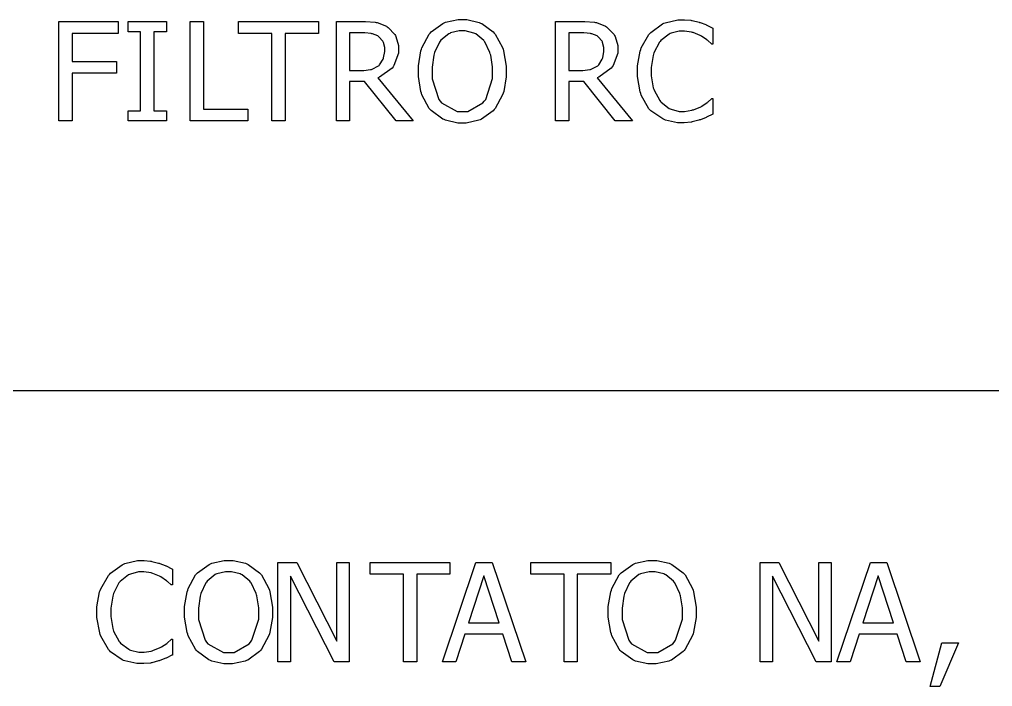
# Model space of a CAD drawing. Header units: millimetres. Extents: x 1974 to 2099, y 1386 to 1555.
# Drawn here: x 2086.148 to 2087.802, y 1478.806 to 1479.939 of the extents above; entities that cross this region are included whole.
import ezdxf

# ---------------------------------------------------------------- set-up
doc = ezdxf.new("R2010")
doc.units = ezdxf.units.MM
doc.layers.add('TEXTO', color=4, linetype='Continuous')

msp = doc.modelspace()

# ---------------------------------------------------------------- linework, layer by layer
at = {"layer": 'TEXTO', "color": 0}
for p, q in [((2086.8721, 1479.9343), (2086.8935, 1479.9392)), ((2086.8935, 1479.9392), (2086.9007, 1479.9392)), ((2086.9007, 1479.9392), (2086.9084, 1479.9392)), ((2086.9084, 1479.9392), (2086.9295, 1479.9342)), ((2087.2458, 1479.9337), (2087.2674, 1479.9387)), ((2087.2674, 1479.9387), (2087.2746, 1479.9387)), ((2087.2746, 1479.9387), (2087.2786, 1479.9387)), ((2087.2786, 1479.9387), (2087.2893, 1479.9377)), ((2087.2893, 1479.9377), (2087.2905, 1479.9374)), ((2087.2905, 1479.9374), (2087.2917, 1479.9372)), ((2087.2917, 1479.9372), (2087.3033, 1479.9346)), ((2086.2148, 1479.7667), (2086.2148, 1479.9356)), ((2086.2148, 1479.9356), (2086.3159, 1479.9356)), ((2086.3159, 1479.9356), (2086.3159, 1479.9156)), ((2086.3159, 1479.9356), (2086.3159, 1479.9356)), ((2086.3325, 1479.9184), (2086.3325, 1479.9356)), ((2086.3325, 1479.9356), (2086.398, 1479.9356)), ((2086.398, 1479.9356), (2086.398, 1479.9184)), ((2086.4383, 1479.7667), (2086.4383, 1479.9356)), ((2086.4383, 1479.9356), (2086.4608, 1479.9356)), ((2086.4608, 1479.9356), (2086.4608, 1479.7867)), ((2086.5204, 1479.9156), (2086.5204, 1479.9356)), ((2086.5204, 1479.9356), (2086.6564, 1479.9356)), ((2086.6564, 1479.9356), (2086.6564, 1479.9156)), ((2086.6867, 1479.7667), (2086.6867, 1479.9356)), ((2086.6867, 1479.9356), (2086.7302, 1479.9356)), ((2086.7302, 1479.9356), (2086.7362, 1479.9356)), ((2086.7362, 1479.9356), (2086.7529, 1479.9343)), ((2086.7529, 1479.9343), (2086.7545, 1479.934)), ((2086.7545, 1479.934), (2086.7562, 1479.9338)), ((2086.7562, 1479.9338), (2086.7717, 1479.9276)), ((2086.7717, 1479.9276), (2086.7733, 1479.9266)), ((2086.7733, 1479.9266), (2086.7747, 1479.9257)), ((2086.7747, 1479.9257), (2086.7863, 1479.9135)), ((2086.8479, 1479.9181), (2086.8676, 1479.9323)), ((2086.8676, 1479.9323), (2086.8699, 1479.9332)), ((2086.8699, 1479.9332), (2086.8721, 1479.9343)), ((2086.8954, 1479.9197), (2086.8809, 1479.9162)), ((2086.9007, 1479.9197), (2086.8954, 1479.9197)), ((2086.9056, 1479.9197), (2086.9007, 1479.9197)), ((2086.9205, 1479.9161), (2086.9056, 1479.9197)), ((2086.9295, 1479.9342), (2086.9318, 1479.9331)), ((2086.9318, 1479.9331), (2086.934, 1479.9321)), ((2086.934, 1479.9321), (2086.9534, 1479.918)), ((2087.0593, 1479.7667), (2087.0593, 1479.9356)), ((2087.0593, 1479.9356), (2087.1028, 1479.9356)), ((2087.1028, 1479.9356), (2087.1088, 1479.9356)), ((2087.1088, 1479.9356), (2087.1255, 1479.9343)), ((2087.1255, 1479.9343), (2087.1272, 1479.934)), ((2087.1272, 1479.934), (2087.1287, 1479.9338)), ((2087.1287, 1479.9338), (2087.1443, 1479.9276)), ((2087.1443, 1479.9276), (2087.1458, 1479.9266)), ((2087.1458, 1479.9266), (2087.1473, 1479.9257)), ((2087.1473, 1479.9257), (2087.1589, 1479.9135)), ((2087.2214, 1479.9173), (2087.2413, 1479.9318)), ((2087.2413, 1479.9318), (2087.2436, 1479.9327)), ((2087.2436, 1479.9327), (2087.2458, 1479.9337)), ((2087.3033, 1479.9346), (2087.3043, 1479.9342)), ((2087.3043, 1479.9342), (2087.3052, 1479.934)), ((2087.3052, 1479.934), (2087.3146, 1479.9304)), ((2087.3146, 1479.9304), (2087.3155, 1479.9299)), ((2087.3155, 1479.9299), (2087.3164, 1479.9295)), ((2087.3164, 1479.9295), (2087.3257, 1479.9249)), ((2087.3257, 1479.9249), (2087.3267, 1479.9244)), ((2087.3267, 1479.9244), (2087.3267, 1479.8972)), ((2086.3159, 1479.9156), (2086.2374, 1479.9156)), ((2086.2374, 1479.9156), (2086.2374, 1479.8679)), ((2086.3539, 1479.9184), (2086.3325, 1479.9184)), ((2086.3539, 1479.7839), (2086.3539, 1479.9184)), ((2086.398, 1479.9184), (2086.3765, 1479.9184)), ((2086.3765, 1479.9184), (2086.3765, 1479.7839)), ((2086.5772, 1479.9156), (2086.5204, 1479.9156)), ((2086.5772, 1479.7667), (2086.5772, 1479.9156)), ((2086.6564, 1479.9156), (2086.5996, 1479.9156)), ((2086.5996, 1479.9156), (2086.5996, 1479.7667)), ((2086.7314, 1479.9163), (2086.7092, 1479.9163)), ((2086.7092, 1479.9163), (2086.7092, 1479.8525)), ((2086.7351, 1479.9163), (2086.7314, 1479.9163)), ((2086.7461, 1479.9153), (2086.7351, 1479.9163)), ((2086.7472, 1479.915), (2086.7461, 1479.9153)), ((2086.7481, 1479.9148), (2086.7472, 1479.915)), ((2086.7573, 1479.9111), (2086.7481, 1479.9148)), ((2086.7583, 1479.9105), (2086.7573, 1479.9111)), ((2086.7591, 1479.9099), (2086.7583, 1479.9105)), ((2086.7658, 1479.9021), (2086.7591, 1479.9099)), ((2086.7863, 1479.9135), (2086.7873, 1479.912)), ((2086.7873, 1479.912), (2086.788, 1479.9105)), ((2086.788, 1479.9105), (2086.7924, 1479.895)), ((2086.8322, 1479.8912), (2086.8447, 1479.9143)), ((2086.8447, 1479.9143), (2086.8463, 1479.9161)), ((2086.8463, 1479.9161), (2086.8479, 1479.9181)), ((2086.8643, 1479.9038), (2086.8632, 1479.9023)), ((2086.8779, 1479.9148), (2086.8643, 1479.9038)), ((2086.8794, 1479.9154), (2086.8779, 1479.9148)), ((2086.8809, 1479.9162), (2086.8794, 1479.9154)), ((2086.9221, 1479.9154), (2086.9205, 1479.9161)), ((2086.9236, 1479.9147), (2086.9221, 1479.9154)), ((2086.9371, 1479.9037), (2086.9236, 1479.9147)), ((2086.9382, 1479.9023), (2086.9371, 1479.9037)), ((2086.9534, 1479.918), (2086.9551, 1479.9161)), ((2086.9551, 1479.9161), (2086.9566, 1479.9143)), ((2086.9551, 1479.9161), (2086.9551, 1479.9161)), ((2086.9566, 1479.9143), (2086.9692, 1479.8914)), ((2087.104, 1479.9163), (2087.0817, 1479.9163)), ((2087.0817, 1479.9163), (2087.0817, 1479.8525)), ((2087.1076, 1479.9163), (2087.104, 1479.9163)), ((2087.1186, 1479.9153), (2087.1076, 1479.9163)), ((2087.1197, 1479.915), (2087.1186, 1479.9153)), ((2087.1207, 1479.9148), (2087.1197, 1479.915)), ((2087.13, 1479.9111), (2087.1207, 1479.9148)), ((2087.1309, 1479.9105), (2087.13, 1479.9111)), ((2087.1317, 1479.9099), (2087.1309, 1479.9105)), ((2087.1384, 1479.9021), (2087.1317, 1479.9099)), ((2087.1589, 1479.9135), (2087.1597, 1479.912)), ((2087.1597, 1479.912), (2087.1607, 1479.9105)), ((2087.1607, 1479.9105), (2087.165, 1479.895)), ((2087.2049, 1479.8907), (2087.218, 1479.9134)), ((2087.218, 1479.9134), (2087.2197, 1479.9154)), ((2087.2197, 1479.9154), (2087.2214, 1479.9173)), ((2087.2382, 1479.9035), (2087.2371, 1479.902)), ((2087.2523, 1479.9144), (2087.2382, 1479.9035)), ((2087.2539, 1479.9151), (2087.2523, 1479.9144)), ((2087.2556, 1479.9159), (2087.2539, 1479.9151)), ((2087.2692, 1479.9194), (2087.2556, 1479.9159)), ((2087.2744, 1479.9194), (2087.2692, 1479.9194)), ((2087.2784, 1479.9194), (2087.2744, 1479.9194)), ((2087.2906, 1479.9176), (2087.2784, 1479.9194)), ((2087.292, 1479.9172), (2087.2906, 1479.9176)), ((2087.2933, 1479.9168), (2087.292, 1479.9172)), ((2087.3049, 1479.912), (2087.2933, 1479.9168)), ((2087.3061, 1479.9114), (2087.3049, 1479.912)), ((2087.3072, 1479.9108), (2087.3061, 1479.9114)), ((2087.3165, 1479.9045), (2087.3072, 1479.9108)), ((2087.3173, 1479.9038), (2087.3165, 1479.9045)), ((2087.3181, 1479.9033), (2087.3173, 1479.9038)), ((2087.3244, 1479.8977), (2087.3181, 1479.9033)), ((2086.7663, 1479.9011), (2086.7658, 1479.9021)), ((2086.7667, 1479.9002), (2086.7663, 1479.9011)), ((2086.7689, 1479.8913), (2086.7667, 1479.9002)), ((2086.7689, 1479.888), (2086.7689, 1479.8913)), ((2086.7689, 1479.8845), (2086.7689, 1479.888)), ((2086.7689, 1479.888), (2086.7689, 1479.888)), ((2086.7924, 1479.895), (2086.7924, 1479.8897)), ((2086.7924, 1479.8897), (2086.7924, 1479.882)), ((2086.8304, 1479.8859), (2086.8313, 1479.8885)), ((2086.8313, 1479.8885), (2086.8322, 1479.8912)), ((2086.862, 1479.9008), (2086.8535, 1479.8828)), ((2086.8632, 1479.9023), (2086.862, 1479.9008)), ((2086.9393, 1479.9009), (2086.9382, 1479.9023)), ((2086.9477, 1479.883), (2086.9393, 1479.9009)), ((2086.9692, 1479.8914), (2086.9702, 1479.8886)), ((2086.9702, 1479.8886), (2086.971, 1479.8859)), ((2087.1389, 1479.9011), (2087.1384, 1479.9021)), ((2087.1393, 1479.9002), (2087.1389, 1479.9011)), ((2087.1415, 1479.8913), (2087.1393, 1479.9002)), ((2087.1415, 1479.888), (2087.1415, 1479.8913)), ((2087.1415, 1479.8845), (2087.1415, 1479.888)), ((2087.1415, 1479.888), (2087.1415, 1479.888)), ((2087.165, 1479.895), (2087.165, 1479.8897)), ((2087.165, 1479.8897), (2087.165, 1479.882)), ((2087.203, 1479.8853), (2087.204, 1479.8879)), ((2087.204, 1479.8879), (2087.2049, 1479.8907)), ((2087.2358, 1479.9006), (2087.2266, 1479.8826)), ((2087.2371, 1479.902), (2087.2358, 1479.9006)), ((2087.325, 1479.8972), (2087.3244, 1479.8977)), ((2087.3267, 1479.8972), (2087.325, 1479.8972)), ((2086.7602, 1479.8621), (2086.7662, 1479.8715)), ((2086.7662, 1479.8715), (2086.7666, 1479.8726)), ((2086.7666, 1479.8726), (2086.767, 1479.8738)), ((2086.767, 1479.8738), (2086.7689, 1479.8845)), ((2086.7924, 1479.882), (2086.7845, 1479.8609)), ((2086.8261, 1479.8604), (2086.8304, 1479.8859)), ((2086.8523, 1479.8784), (2086.8494, 1479.8579)), ((2086.8529, 1479.8805), (2086.8523, 1479.8784)), ((2086.8535, 1479.8828), (2086.8529, 1479.8805)), ((2086.9484, 1479.8809), (2086.9477, 1479.883)), ((2086.949, 1479.8787), (2086.9484, 1479.8809)), ((2086.9521, 1479.8585), (2086.949, 1479.8787)), ((2086.971, 1479.8859), (2086.9754, 1479.8597)), ((2087.1327, 1479.8621), (2087.1388, 1479.8715)), ((2087.1388, 1479.8715), (2087.1392, 1479.8726)), ((2087.1392, 1479.8726), (2087.1396, 1479.8738)), ((2087.1396, 1479.8738), (2087.1415, 1479.8845)), ((2087.165, 1479.882), (2087.1571, 1479.8609)), ((2087.1986, 1479.8602), (2087.203, 1479.8853)), ((2087.2253, 1479.8782), (2087.222, 1479.8578)), ((2087.2259, 1479.8804), (2087.2253, 1479.8782)), ((2087.2266, 1479.8826), (2087.2259, 1479.8804)), ((2086.2374, 1479.8679), (2086.3126, 1479.8679)), ((2086.3126, 1479.8679), (2086.3126, 1479.8481)), ((2086.7331, 1479.8525), (2086.7448, 1479.854)), ((2086.7448, 1479.854), (2086.7462, 1479.8543)), ((2086.7462, 1479.8543), (2086.7475, 1479.8545)), ((2086.7475, 1479.8545), (2086.7584, 1479.8604)), ((2086.7584, 1479.8604), (2086.7594, 1479.8612)), ((2086.7594, 1479.8612), (2086.7602, 1479.8621)), ((2086.7813, 1479.8566), (2086.76, 1479.8412)), ((2086.783, 1479.8587), (2086.7813, 1479.8566)), ((2086.7845, 1479.8609), (2086.783, 1479.8587)), ((2086.8261, 1479.851), (2086.8261, 1479.8604)), ((2086.8494, 1479.8579), (2086.8494, 1479.851)), ((2086.9521, 1479.851), (2086.9521, 1479.8585)), ((2086.9754, 1479.8597), (2086.9754, 1479.851)), ((2087.1057, 1479.8525), (2087.1175, 1479.854)), ((2087.1175, 1479.854), (2087.1188, 1479.8543)), ((2087.1188, 1479.8543), (2087.1201, 1479.8545)), ((2087.1201, 1479.8545), (2087.131, 1479.8604)), ((2087.131, 1479.8604), (2087.1319, 1479.8612)), ((2087.1319, 1479.8612), (2087.1327, 1479.8621)), ((2087.154, 1479.8566), (2087.1326, 1479.8412)), ((2087.1556, 1479.8587), (2087.154, 1479.8566)), ((2087.1571, 1479.8609), (2087.1556, 1479.8587)), ((2087.1986, 1479.8509), (2087.1986, 1479.8602)), ((2087.222, 1479.8578), (2087.222, 1479.8509)), ((2086.3126, 1479.8481), (2086.2374, 1479.8481)), ((2086.2374, 1479.8481), (2086.2374, 1479.7667)), ((2086.7092, 1479.8525), (2086.7288, 1479.8525)), ((2086.7288, 1479.8525), (2086.7331, 1479.8525)), ((2086.76, 1479.8412), (2086.7573, 1479.8402)), ((2086.7573, 1479.8402), (2086.8175, 1479.7667)), ((2086.7573, 1479.8402), (2086.7573, 1479.8402)), ((2086.8261, 1479.8425), (2086.8261, 1479.851)), ((2086.8304, 1479.8167), (2086.8261, 1479.8425)), ((2086.8494, 1479.851), (2086.8494, 1479.8383)), ((2086.8494, 1479.8383), (2086.861, 1479.8032)), ((2086.9405, 1479.8032), (2086.9521, 1479.8391)), ((2086.9521, 1479.8391), (2086.9521, 1479.851)), ((2086.9521, 1479.851), (2086.9521, 1479.851)), ((2086.9754, 1479.8418), (2086.9711, 1479.8168)), ((2086.9754, 1479.851), (2086.9754, 1479.8418)), ((2087.0817, 1479.8525), (2087.1015, 1479.8525)), ((2087.1015, 1479.8525), (2087.1057, 1479.8525)), ((2087.1326, 1479.8412), (2087.1299, 1479.8402)), ((2087.1299, 1479.8402), (2087.19, 1479.7667)), ((2087.1299, 1479.8402), (2087.1299, 1479.8402)), ((2087.1986, 1479.8422), (2087.1986, 1479.8509)), ((2087.2031, 1479.816), (2087.1986, 1479.8422)), ((2087.222, 1479.8509), (2087.222, 1479.8435)), ((2087.222, 1479.8435), (2087.2254, 1479.8232)), ((2086.7347, 1479.8338), (2086.7092, 1479.8338)), ((2086.7092, 1479.8338), (2086.7092, 1479.7667)), ((2086.7883, 1479.7667), (2086.7347, 1479.8338)), ((2087.1074, 1479.8338), (2087.0817, 1479.8338)), ((2087.0817, 1479.8338), (2087.0817, 1479.7667)), ((2087.1609, 1479.7667), (2087.1074, 1479.8338)), ((2087.2254, 1479.8232), (2087.2261, 1479.821)), ((2087.2261, 1479.821), (2087.2268, 1479.8191)), ((2086.8313, 1479.8139), (2086.8304, 1479.8167)), ((2086.832, 1479.8112), (2086.8313, 1479.8139)), ((2086.8446, 1479.7881), (2086.832, 1479.8112)), ((2086.9693, 1479.8112), (2086.9567, 1479.7881)), ((2086.9702, 1479.814), (2086.9693, 1479.8112)), ((2086.9711, 1479.8168), (2086.9702, 1479.814)), ((2087.2041, 1479.8132), (2087.2031, 1479.816)), ((2087.205, 1479.8105), (2087.2041, 1479.8132)), ((2087.2181, 1479.7876), (2087.205, 1479.8105)), ((2087.2268, 1479.8191), (2087.2363, 1479.8014)), ((2087.3186, 1479.7992), (2087.3246, 1479.8045)), ((2087.3246, 1479.8045), (2087.3251, 1479.8048)), ((2087.3251, 1479.8048), (2087.3267, 1479.8048)), ((2087.3267, 1479.8048), (2087.3267, 1479.7781)), ((2086.8463, 1479.7861), (2086.8446, 1479.7881)), ((2086.861, 1479.8032), (2086.8633, 1479.8002)), ((2086.8633, 1479.8002), (2086.8656, 1479.7973)), ((2086.8656, 1479.7973), (2086.8919, 1479.7826)), ((2086.9101, 1479.7826), (2086.9359, 1479.7973)), ((2086.9359, 1479.7973), (2086.9382, 1479.8002)), ((2086.9382, 1479.8002), (2086.9405, 1479.8032)), ((2086.9567, 1479.7881), (2086.9551, 1479.7861)), ((2087.2198, 1479.7858), (2087.2181, 1479.7876)), ((2087.2363, 1479.8014), (2087.2376, 1479.7999)), ((2087.2376, 1479.7999), (2087.2387, 1479.7986)), ((2087.2387, 1479.7986), (2087.2525, 1479.7881)), ((2087.2525, 1479.7881), (2087.2542, 1479.7873)), ((2087.2542, 1479.7873), (2087.2557, 1479.7867)), ((2087.2938, 1479.7858), (2087.3061, 1479.7908)), ((2087.3061, 1479.7908), (2087.3072, 1479.7914)), ((2087.3072, 1479.7914), (2087.3081, 1479.7919)), ((2087.3081, 1479.7919), (2087.3172, 1479.798)), ((2087.3172, 1479.798), (2087.3179, 1479.7986)), ((2087.3179, 1479.7986), (2087.3186, 1479.7992)), ((2086.3325, 1479.7667), (2086.3325, 1479.7839)), ((2086.3325, 1479.7839), (2086.3539, 1479.7839)), ((2086.3765, 1479.7839), (2086.398, 1479.7839)), ((2086.398, 1479.7839), (2086.398, 1479.7667)), ((2086.398, 1479.7839), (2086.398, 1479.7839)), ((2086.4608, 1479.7867), (2086.5361, 1479.7867)), ((2086.5361, 1479.7867), (2086.5361, 1479.7667)), ((2086.5361, 1479.7867), (2086.5361, 1479.7867)), ((2086.8479, 1479.7843), (2086.8463, 1479.7861)), ((2086.8675, 1479.7699), (2086.8479, 1479.7843)), ((2086.8919, 1479.7826), (2086.9007, 1479.7826)), ((2086.9007, 1479.7826), (2086.9101, 1479.7826)), ((2086.9533, 1479.7842), (2086.9333, 1479.7698)), ((2086.9551, 1479.7861), (2086.9533, 1479.7842)), ((2087.2215, 1479.7839), (2087.2198, 1479.7858)), ((2087.2415, 1479.7701), (2087.2215, 1479.7839)), ((2087.2557, 1479.7867), (2087.2697, 1479.783)), ((2087.2697, 1479.783), (2087.2744, 1479.783)), ((2087.2744, 1479.783), (2087.2788, 1479.783)), ((2087.2788, 1479.783), (2087.291, 1479.785)), ((2087.291, 1479.785), (2087.2924, 1479.7854)), ((2087.2924, 1479.7854), (2087.2938, 1479.7858)), ((2087.3154, 1479.7727), (2087.3055, 1479.7689)), ((2087.3162, 1479.7732), (2087.3154, 1479.7727)), ((2087.317, 1479.7735), (2087.3162, 1479.7732)), ((2087.3257, 1479.7777), (2087.317, 1479.7735)), ((2087.3267, 1479.7781), (2087.3257, 1479.7777)), ((2086.2374, 1479.7667), (2086.2148, 1479.7667)), ((2086.398, 1479.7667), (2086.3325, 1479.7667)), ((2086.5361, 1479.7667), (2086.4383, 1479.7667)), ((2086.5996, 1479.7667), (2086.5772, 1479.7667)), ((2086.5996, 1479.7667), (2086.5996, 1479.7667)), ((2086.7092, 1479.7667), (2086.6867, 1479.7667)), ((2086.8175, 1479.7667), (2086.7883, 1479.7667)), ((2086.8698, 1479.769), (2086.8675, 1479.7699)), ((2086.872, 1479.768), (2086.8698, 1479.769)), ((2086.8929, 1479.7632), (2086.872, 1479.768)), ((2086.9007, 1479.7632), (2086.8929, 1479.7632)), ((2086.9076, 1479.7632), (2086.9007, 1479.7632)), ((2086.9287, 1479.7679), (2086.9076, 1479.7632)), ((2086.931, 1479.7688), (2086.9287, 1479.7679)), ((2086.9333, 1479.7698), (2086.931, 1479.7688)), ((2087.0817, 1479.7667), (2087.0593, 1479.7667)), ((2087.19, 1479.7667), (2087.1609, 1479.7667)), ((2087.2438, 1479.7691), (2087.2415, 1479.7701)), ((2087.2461, 1479.7683), (2087.2438, 1479.7691)), ((2087.2666, 1479.7636), (2087.2461, 1479.7683)), ((2087.2743, 1479.7636), (2087.2666, 1479.7636)), ((2087.278, 1479.7636), (2087.2743, 1479.7636)), ((2087.2743, 1479.7636), (2087.2743, 1479.7636)), ((2087.2896, 1479.7647), (2087.278, 1479.7636)), ((2087.2906, 1479.7649), (2087.2896, 1479.7647)), ((2087.2916, 1479.7651), (2087.2906, 1479.7649)), ((2087.3031, 1479.7681), (2087.2916, 1479.7651)), ((2087.3043, 1479.7685), (2087.3031, 1479.7681)), ((2087.3055, 1479.7689), (2087.3043, 1479.7685)), ((2098.7779, 1479.3082), (2069.8934, 1479.3082)), ((2086.3025, 1478.9984), (2086.3224, 1479.0128)), ((2086.3224, 1479.0128), (2086.3248, 1479.0137)), ((2086.3248, 1479.0137), (2086.327, 1479.0148)), ((2086.327, 1479.0148), (2086.3485, 1479.0197)), ((2086.3485, 1479.0197), (2086.3557, 1479.0197)), ((2086.3557, 1479.0197), (2086.3597, 1479.0197)), ((2086.3597, 1479.0197), (2086.3704, 1479.0187)), ((2086.3704, 1479.0187), (2086.3716, 1479.0185)), ((2086.3716, 1479.0185), (2086.3728, 1479.0183)), ((2086.3728, 1479.0183), (2086.3844, 1479.0156)), ((2086.3844, 1479.0156), (2086.3854, 1479.0153)), ((2086.3854, 1479.0153), (2086.3863, 1479.0149)), ((2086.3863, 1479.0149), (2086.3956, 1479.0115)), ((2086.3956, 1479.0115), (2086.3965, 1479.011)), ((2086.3965, 1479.011), (2086.3975, 1479.0107)), ((2086.3975, 1479.0107), (2086.407, 1479.0059)), ((2086.4505, 1478.9992), (2086.4702, 1479.0133)), ((2086.4702, 1479.0133), (2086.4725, 1479.0143)), ((2086.4725, 1479.0143), (2086.4748, 1479.0153)), ((2086.4748, 1479.0153), (2086.4961, 1479.0201)), ((2086.4961, 1479.0201), (2086.5033, 1479.0201)), ((2086.5033, 1479.0201), (2086.511, 1479.0201)), ((2086.511, 1479.0201), (2086.5321, 1479.0152)), ((2086.5321, 1479.0152), (2086.5345, 1479.0141)), ((2086.5345, 1479.0141), (2086.5366, 1479.0131)), ((2086.5366, 1479.0131), (2086.5561, 1478.9991)), ((2086.5874, 1478.8477), (2086.5874, 1479.0166)), ((2086.5874, 1479.0166), (2086.6194, 1479.0166)), ((2086.6194, 1479.0166), (2086.6872, 1478.8829)), ((2086.6872, 1478.8829), (2086.6872, 1479.0166)), ((2086.6872, 1479.0166), (2086.7082, 1479.0166)), ((2086.7082, 1479.0166), (2086.7082, 1478.8477)), ((2086.7082, 1479.0166), (2086.7082, 1479.0166)), ((2086.7439, 1478.9966), (2086.7439, 1479.0166)), ((2086.7439, 1479.0166), (2086.8798, 1479.0166)), ((2086.8672, 1478.8477), (2086.924, 1479.0166)), ((2086.8798, 1479.0166), (2086.8798, 1478.9966)), ((2086.924, 1479.0166), (2086.9518, 1479.0166)), ((2086.9518, 1479.0166), (2087.0087, 1478.8477)), ((2087.0172, 1478.9966), (2087.0172, 1479.0166)), ((2087.0172, 1479.0166), (2087.153, 1479.0166)), ((2087.153, 1479.0166), (2087.153, 1478.9966)), ((2087.1709, 1478.9992), (2087.1904, 1479.0133)), ((2087.1904, 1479.0133), (2087.1928, 1479.0143)), ((2087.1928, 1479.0143), (2087.195, 1479.0153)), ((2087.195, 1479.0153), (2087.2164, 1479.0201)), ((2087.2164, 1479.0201), (2087.2236, 1479.0201)), ((2087.2236, 1479.0201), (2087.2313, 1479.0201)), ((2087.2313, 1479.0201), (2087.2523, 1479.0152)), ((2087.2523, 1479.0152), (2087.2546, 1479.0141)), ((2087.2546, 1479.0141), (2087.2569, 1479.0131)), ((2087.2569, 1479.0131), (2087.2764, 1478.9991)), ((2087.4069, 1478.8477), (2087.4069, 1479.0166)), ((2087.4069, 1479.0166), (2087.4388, 1479.0166)), ((2087.4388, 1479.0166), (2087.5067, 1478.8829)), ((2087.5067, 1478.8829), (2087.5067, 1479.0166)), ((2087.5067, 1479.0166), (2087.5277, 1479.0166)), ((2087.5277, 1479.0166), (2087.5277, 1478.8477)), ((2087.5277, 1479.0166), (2087.5277, 1479.0166)), ((2087.5377, 1478.8477), (2087.5946, 1479.0166)), ((2087.5946, 1479.0166), (2087.6223, 1479.0166)), ((2087.6223, 1479.0166), (2087.6793, 1478.8477)), ((2086.286, 1478.9716), (2086.299, 1478.9945)), ((2086.299, 1478.9945), (2086.3008, 1478.9964)), ((2086.3008, 1478.9964), (2086.3025, 1478.9984)), ((2086.3334, 1478.9954), (2086.3193, 1478.9845)), ((2086.3351, 1478.9961), (2086.3334, 1478.9954)), ((2086.3366, 1478.9969), (2086.3351, 1478.9961)), ((2086.3503, 1479.0005), (2086.3366, 1478.9969)), ((2086.3554, 1479.0005), (2086.3503, 1479.0005)), ((2086.3595, 1479.0005), (2086.3554, 1479.0005)), ((2086.3718, 1478.9987), (2086.3595, 1479.0005)), ((2086.3731, 1478.9983), (2086.3718, 1478.9987)), ((2086.3744, 1478.9979), (2086.3731, 1478.9983)), ((2086.386, 1478.9931), (2086.3744, 1478.9979)), ((2086.407, 1479.0059), (2086.4079, 1479.0054)), ((2086.4079, 1479.0054), (2086.4079, 1478.9783)), ((2086.4348, 1478.9723), (2086.4473, 1478.9954)), ((2086.4473, 1478.9954), (2086.4489, 1478.9972)), ((2086.4489, 1478.9972), (2086.4505, 1478.9992)), ((2086.4805, 1478.9959), (2086.4671, 1478.9848)), ((2086.482, 1478.9966), (2086.4805, 1478.9959)), ((2086.4835, 1478.9973), (2086.482, 1478.9966)), ((2086.4981, 1479.0008), (2086.4835, 1478.9973)), ((2086.5035, 1479.0008), (2086.4981, 1479.0008)), ((2086.5083, 1479.0008), (2086.5035, 1479.0008)), ((2086.5231, 1478.9971), (2086.5083, 1479.0008)), ((2086.5247, 1478.9964), (2086.5231, 1478.9971)), ((2086.5263, 1478.9957), (2086.5247, 1478.9964)), ((2086.5397, 1478.9847), (2086.5263, 1478.9957)), ((2086.5561, 1478.9991), (2086.5578, 1478.9972)), ((2086.5578, 1478.9972), (2086.5594, 1478.9954)), ((2086.5578, 1478.9972), (2086.5578, 1478.9972)), ((2086.5594, 1478.9954), (2086.5718, 1478.9725)), ((2086.6831, 1478.8477), (2086.6084, 1478.9934)), ((2086.6084, 1478.9934), (2086.6084, 1478.8477)), ((2086.8006, 1478.9966), (2086.7439, 1478.9966)), ((2086.8006, 1478.8477), (2086.8006, 1478.9966)), ((2086.8798, 1478.9966), (2086.8232, 1478.9966)), ((2086.8232, 1478.9966), (2086.8232, 1478.8477)), ((2086.9374, 1478.9938), (2086.9114, 1478.9141)), ((2086.9634, 1478.9141), (2086.9374, 1478.9938)), ((2087.0738, 1478.9966), (2087.0172, 1478.9966)), ((2087.0738, 1478.8477), (2087.0738, 1478.9966)), ((2087.153, 1478.9966), (2087.0963, 1478.9966)), ((2087.0963, 1478.9966), (2087.0963, 1478.8477)), ((2087.1551, 1478.9723), (2087.1676, 1478.9954)), ((2087.1676, 1478.9954), (2087.1693, 1478.9972)), ((2087.1693, 1478.9972), (2087.1709, 1478.9992)), ((2087.2008, 1478.9959), (2087.1873, 1478.9848)), ((2087.2023, 1478.9966), (2087.2008, 1478.9959)), ((2087.2038, 1478.9973), (2087.2023, 1478.9966)), ((2087.2184, 1479.0008), (2087.2038, 1478.9973)), ((2087.2237, 1479.0008), (2087.2184, 1479.0008)), ((2087.2286, 1479.0008), (2087.2237, 1479.0008)), ((2087.2433, 1478.9971), (2087.2286, 1479.0008)), ((2087.2449, 1478.9964), (2087.2433, 1478.9971)), ((2087.2465, 1478.9957), (2087.2449, 1478.9964)), ((2087.26, 1478.9847), (2087.2465, 1478.9957)), ((2087.2764, 1478.9991), (2087.278, 1478.9972)), ((2087.278, 1478.9972), (2087.2796, 1478.9954)), ((2087.278, 1478.9972), (2087.278, 1478.9972)), ((2087.2796, 1478.9954), (2087.2921, 1478.9725)), ((2087.5025, 1478.8477), (2087.4279, 1478.9934)), ((2087.4279, 1478.9934), (2087.4279, 1478.8477)), ((2087.6079, 1478.9938), (2087.5819, 1478.9141)), ((2087.634, 1478.9141), (2087.6079, 1478.9938)), ((2086.3169, 1478.9817), (2086.3076, 1478.9637)), ((2086.3182, 1478.9831), (2086.3169, 1478.9817)), ((2086.3193, 1478.9845), (2086.3182, 1478.9831)), ((2086.3872, 1478.9925), (2086.386, 1478.9931)), ((2086.3882, 1478.9919), (2086.3872, 1478.9925)), ((2086.3977, 1478.9856), (2086.3882, 1478.9919)), ((2086.3985, 1478.9849), (2086.3977, 1478.9856)), ((2086.3993, 1478.9843), (2086.3985, 1478.9849)), ((2086.4056, 1478.9788), (2086.3993, 1478.9843)), ((2086.4061, 1478.9783), (2086.4056, 1478.9788)), ((2086.4079, 1478.9783), (2086.4061, 1478.9783)), ((2086.4648, 1478.9819), (2086.4562, 1478.9638)), ((2086.466, 1478.9833), (2086.4648, 1478.9819)), ((2086.4671, 1478.9848), (2086.466, 1478.9833)), ((2086.5408, 1478.9833), (2086.5397, 1478.9847)), ((2086.5419, 1478.9819), (2086.5408, 1478.9833)), ((2086.5504, 1478.964), (2086.5419, 1478.9819)), ((2087.185, 1478.9819), (2087.1764, 1478.9638)), ((2087.1861, 1478.9833), (2087.185, 1478.9819)), ((2087.1873, 1478.9848), (2087.1861, 1478.9833)), ((2087.2611, 1478.9833), (2087.26, 1478.9847)), ((2087.2622, 1478.9819), (2087.2611, 1478.9833)), ((2087.2706, 1478.964), (2087.2622, 1478.9819)), ((2086.2797, 1478.9413), (2086.2841, 1478.9664)), ((2086.2841, 1478.9664), (2086.2851, 1478.969)), ((2086.2851, 1478.969), (2086.286, 1478.9716)), ((2086.307, 1478.9614), (2086.3064, 1478.9593)), ((2086.3076, 1478.9637), (2086.307, 1478.9614)), ((2086.4287, 1478.9415), (2086.4331, 1478.9669)), ((2086.4331, 1478.9669), (2086.4339, 1478.9695)), ((2086.4339, 1478.9695), (2086.4348, 1478.9723)), ((2086.4557, 1478.9617), (2086.455, 1478.9595)), ((2086.4562, 1478.9638), (2086.4557, 1478.9617)), ((2086.5511, 1478.9618), (2086.5504, 1478.964)), ((2086.5517, 1478.9597), (2086.5511, 1478.9618)), ((2086.5718, 1478.9725), (2086.5728, 1478.9697)), ((2086.5728, 1478.9697), (2086.5736, 1478.9669)), ((2086.5736, 1478.9669), (2086.5781, 1478.9409)), ((2087.1489, 1478.9415), (2087.1533, 1478.9669)), ((2087.1533, 1478.9669), (2087.1543, 1478.9695)), ((2087.1543, 1478.9695), (2087.1551, 1478.9723)), ((2087.1759, 1478.9617), (2087.1753, 1478.9595)), ((2087.1764, 1478.9638), (2087.1759, 1478.9617)), ((2087.2713, 1478.9618), (2087.2706, 1478.964)), ((2087.272, 1478.9597), (2087.2713, 1478.9618)), ((2087.2921, 1478.9725), (2087.293, 1478.9697)), ((2087.293, 1478.9697), (2087.2939, 1478.9669)), ((2087.2939, 1478.9669), (2087.2983, 1478.9409)), ((2086.3064, 1478.9593), (2086.303, 1478.9389)), ((2086.455, 1478.9595), (2086.4521, 1478.9391)), ((2086.5547, 1478.9396), (2086.5517, 1478.9597)), ((2087.1753, 1478.9595), (2087.1723, 1478.9391)), ((2087.2751, 1478.9396), (2087.272, 1478.9597)), ((2086.2797, 1478.932), (2086.2797, 1478.9413)), ((2086.2797, 1478.9233), (2086.2797, 1478.932)), ((2086.303, 1478.9389), (2086.303, 1478.932)), ((2086.303, 1478.932), (2086.303, 1478.9246)), ((2086.4287, 1478.9321), (2086.4287, 1478.9415)), ((2086.4287, 1478.9236), (2086.4287, 1478.9321)), ((2086.4521, 1478.9391), (2086.4521, 1478.9321)), ((2086.4521, 1478.9321), (2086.4521, 1478.9194)), ((2086.5547, 1478.9321), (2086.5547, 1478.9396)), ((2086.5547, 1478.9202), (2086.5547, 1478.9321)), ((2086.5547, 1478.9321), (2086.5547, 1478.9321)), ((2086.5781, 1478.9409), (2086.5781, 1478.9321)), ((2086.5781, 1478.9321), (2086.5781, 1478.9229)), ((2087.1489, 1478.9321), (2087.1489, 1478.9415)), ((2087.1489, 1478.9236), (2087.1489, 1478.9321)), ((2087.1723, 1478.9391), (2087.1723, 1478.9321)), ((2087.1723, 1478.9321), (2087.1723, 1478.9194)), ((2087.2751, 1478.9321), (2087.2751, 1478.9396)), ((2087.2751, 1478.9202), (2087.2751, 1478.9321)), ((2087.2751, 1478.9321), (2087.2751, 1478.9321)), ((2087.2983, 1478.9409), (2087.2983, 1478.9321)), ((2087.2983, 1478.9321), (2087.2983, 1478.9229)), ((2086.2843, 1478.8971), (2086.2797, 1478.9233)), ((2086.303, 1478.9246), (2086.3066, 1478.9043)), ((2086.4331, 1478.8978), (2086.4287, 1478.9236)), ((2086.4521, 1478.9194), (2086.4637, 1478.8843)), ((2086.543, 1478.8843), (2086.5547, 1478.9202)), ((2086.5781, 1478.9229), (2086.5737, 1478.8979)), ((2086.9114, 1478.9141), (2086.9634, 1478.9141)), ((2086.9114, 1478.9141), (2086.9114, 1478.9141)), ((2087.1533, 1478.8978), (2087.1489, 1478.9236)), ((2087.1723, 1478.9194), (2087.184, 1478.8843)), ((2087.2634, 1478.8843), (2087.2751, 1478.9202)), ((2087.2983, 1478.9229), (2087.2939, 1478.8979)), ((2087.5819, 1478.9141), (2087.634, 1478.9141)), ((2087.5819, 1478.9141), (2087.5819, 1478.9141)), ((2086.2853, 1478.8943), (2086.2843, 1478.8971)), ((2086.2862, 1478.8916), (2086.2853, 1478.8943)), ((2086.3066, 1478.9043), (2086.3073, 1478.9022)), ((2086.3073, 1478.9022), (2086.308, 1478.9001)), ((2086.308, 1478.9001), (2086.3175, 1478.8825)), ((2086.4339, 1478.895), (2086.4331, 1478.8978)), ((2086.4348, 1478.8922), (2086.4339, 1478.895)), ((2086.5728, 1478.8951), (2086.572, 1478.8924)), ((2086.5737, 1478.8979), (2086.5728, 1478.8951)), ((2086.9051, 1478.895), (2086.8898, 1478.8477)), ((2086.9697, 1478.895), (2086.9051, 1478.895)), ((2086.9849, 1478.8477), (2086.9697, 1478.895)), ((2087.1542, 1478.895), (2087.1533, 1478.8978)), ((2087.155, 1478.8922), (2087.1542, 1478.895)), ((2087.2932, 1478.8951), (2087.2923, 1478.8924)), ((2087.2939, 1478.8979), (2087.2932, 1478.8951)), ((2087.5757, 1478.895), (2087.5603, 1478.8477)), ((2087.6402, 1478.895), (2087.5757, 1478.895)), ((2087.6555, 1478.8477), (2087.6402, 1478.895)), ((2086.2992, 1478.8687), (2086.2862, 1478.8916)), ((2086.3175, 1478.8825), (2086.3187, 1478.881)), ((2086.3187, 1478.881), (2086.3199, 1478.8796)), ((2086.3199, 1478.8796), (2086.3336, 1478.8691)), ((2086.3892, 1478.873), (2086.3982, 1478.8791)), ((2086.3982, 1478.8791), (2086.399, 1478.8796)), ((2086.399, 1478.8796), (2086.3998, 1478.8803)), ((2086.3998, 1478.8803), (2086.4057, 1478.8855)), ((2086.4057, 1478.8855), (2086.4062, 1478.886)), ((2086.4062, 1478.886), (2086.4079, 1478.886)), ((2086.4079, 1478.886), (2086.4079, 1478.8591)), ((2086.4472, 1478.8691), (2086.4348, 1478.8922)), ((2086.4637, 1478.8843), (2086.466, 1478.8813)), ((2086.466, 1478.8813), (2086.4683, 1478.8784)), ((2086.4683, 1478.8784), (2086.4947, 1478.8637)), ((2086.5128, 1478.8637), (2086.5385, 1478.8784)), ((2086.5385, 1478.8784), (2086.5408, 1478.8813)), ((2086.5408, 1478.8813), (2086.543, 1478.8843)), ((2086.572, 1478.8924), (2086.5594, 1478.8691)), ((2087.1676, 1478.8691), (2087.155, 1478.8922)), ((2087.184, 1478.8843), (2087.1863, 1478.8813)), ((2087.1863, 1478.8813), (2087.1886, 1478.8784)), ((2087.1886, 1478.8784), (2087.2149, 1478.8637)), ((2087.233, 1478.8637), (2087.2587, 1478.8784)), ((2087.2587, 1478.8784), (2087.2611, 1478.8813)), ((2087.2611, 1478.8813), (2087.2634, 1478.8843)), ((2087.2923, 1478.8924), (2087.2797, 1478.8691)), ((2087.6962, 1478.8058), (2087.7162, 1478.8801)), ((2087.7445, 1478.8801), (2087.7127, 1478.8058)), ((2087.7162, 1478.8801), (2087.7445, 1478.8801)), ((2087.7162, 1478.8801), (2087.7162, 1478.8801)), ((2086.3009, 1478.8668), (2086.2992, 1478.8687)), ((2086.3026, 1478.865), (2086.3009, 1478.8668)), ((2086.3225, 1478.8512), (2086.3026, 1478.865)), ((2086.3336, 1478.8691), (2086.3352, 1478.8683)), ((2086.3352, 1478.8683), (2086.3368, 1478.8676)), ((2086.3368, 1478.8676), (2086.3508, 1478.8641)), ((2086.3508, 1478.8641), (2086.3554, 1478.8641)), ((2086.3554, 1478.8641), (2086.3599, 1478.8641)), ((2086.3599, 1478.8641), (2086.372, 1478.866)), ((2086.372, 1478.866), (2086.3734, 1478.8665)), ((2086.3734, 1478.8665), (2086.3749, 1478.8668)), ((2086.3749, 1478.8668), (2086.3872, 1478.8719)), ((2086.3872, 1478.8719), (2086.3882, 1478.8725)), ((2086.3882, 1478.8725), (2086.3892, 1478.873)), ((2086.4488, 1478.8672), (2086.4472, 1478.8691)), ((2086.4505, 1478.8654), (2086.4488, 1478.8672)), ((2086.4701, 1478.8511), (2086.4505, 1478.8654)), ((2086.4947, 1478.8637), (2086.5035, 1478.8637)), ((2086.5035, 1478.8637), (2086.5128, 1478.8637)), ((2086.5561, 1478.8653), (2086.5359, 1478.8508)), ((2086.5578, 1478.8672), (2086.5561, 1478.8653)), ((2086.5594, 1478.8691), (2086.5578, 1478.8672)), ((2087.1692, 1478.8672), (2087.1676, 1478.8691)), ((2087.1707, 1478.8654), (2087.1692, 1478.8672)), ((2087.1904, 1478.8511), (2087.1707, 1478.8654)), ((2087.2149, 1478.8637), (2087.2237, 1478.8637)), ((2087.2237, 1478.8637), (2087.233, 1478.8637)), ((2087.2763, 1478.8653), (2087.2562, 1478.8508)), ((2087.278, 1478.8672), (2087.2763, 1478.8653)), ((2087.2797, 1478.8691), (2087.278, 1478.8672)), ((2086.3249, 1478.8502), (2086.3225, 1478.8512)), ((2086.3272, 1478.8494), (2086.3249, 1478.8502)), ((2086.3477, 1478.8447), (2086.3272, 1478.8494)), ((2086.3554, 1478.8447), (2086.3477, 1478.8447)), ((2086.3591, 1478.8447), (2086.3554, 1478.8447)), ((2086.3554, 1478.8447), (2086.3554, 1478.8447)), ((2086.3707, 1478.8457), (2086.3591, 1478.8447)), ((2086.3718, 1478.8459), (2086.3707, 1478.8457)), ((2086.3728, 1478.8462), (2086.3718, 1478.8459)), ((2086.3841, 1478.8492), (2086.3728, 1478.8462)), ((2086.3854, 1478.8496), (2086.3841, 1478.8492)), ((2086.3865, 1478.8499), (2086.3854, 1478.8496)), ((2086.3965, 1478.8539), (2086.3865, 1478.8499)), ((2086.3975, 1478.8542), (2086.3965, 1478.8539)), ((2086.3982, 1478.8546), (2086.3975, 1478.8542)), ((2086.407, 1478.8588), (2086.3982, 1478.8546)), ((2086.4079, 1478.8591), (2086.407, 1478.8588)), ((2086.4724, 1478.8501), (2086.4701, 1478.8511)), ((2086.4747, 1478.8491), (2086.4724, 1478.8501)), ((2086.4955, 1478.8442), (2086.4747, 1478.8491)), ((2086.5314, 1478.849), (2086.5103, 1478.8442)), ((2086.5336, 1478.8499), (2086.5314, 1478.849)), ((2086.5359, 1478.8508), (2086.5336, 1478.8499)), ((2086.6084, 1478.8477), (2086.5874, 1478.8477)), ((2086.7082, 1478.8477), (2086.6831, 1478.8477)), ((2086.8232, 1478.8477), (2086.8006, 1478.8477)), ((2086.8232, 1478.8477), (2086.8232, 1478.8477)), ((2086.8898, 1478.8477), (2086.8672, 1478.8477)), ((2086.8898, 1478.8477), (2086.8898, 1478.8477)), ((2087.0087, 1478.8477), (2086.9849, 1478.8477)), ((2087.0963, 1478.8477), (2087.0738, 1478.8477)), ((2087.0963, 1478.8477), (2087.0963, 1478.8477)), ((2087.1928, 1478.8501), (2087.1904, 1478.8511)), ((2087.195, 1478.8491), (2087.1928, 1478.8501)), ((2087.2159, 1478.8442), (2087.195, 1478.8491)), ((2087.2517, 1478.849), (2087.2306, 1478.8442)), ((2087.2539, 1478.8499), (2087.2517, 1478.849)), ((2087.2562, 1478.8508), (2087.2539, 1478.8499)), ((2087.4279, 1478.8477), (2087.4069, 1478.8477)), ((2087.5277, 1478.8477), (2087.5025, 1478.8477)), ((2087.5603, 1478.8477), (2087.5377, 1478.8477)), ((2087.5603, 1478.8477), (2087.5603, 1478.8477)), ((2087.6793, 1478.8477), (2087.6555, 1478.8477)), ((2086.5033, 1478.8442), (2086.4955, 1478.8442)), ((2086.5103, 1478.8442), (2086.5033, 1478.8442)), ((2087.2236, 1478.8442), (2087.2159, 1478.8442)), ((2087.2306, 1478.8442), (2087.2236, 1478.8442)), ((2087.7127, 1478.8058), (2087.6962, 1478.8058))]:
    msp.add_line(p, q, dxfattribs=at)

doc.saveas('drawing.dxf')
